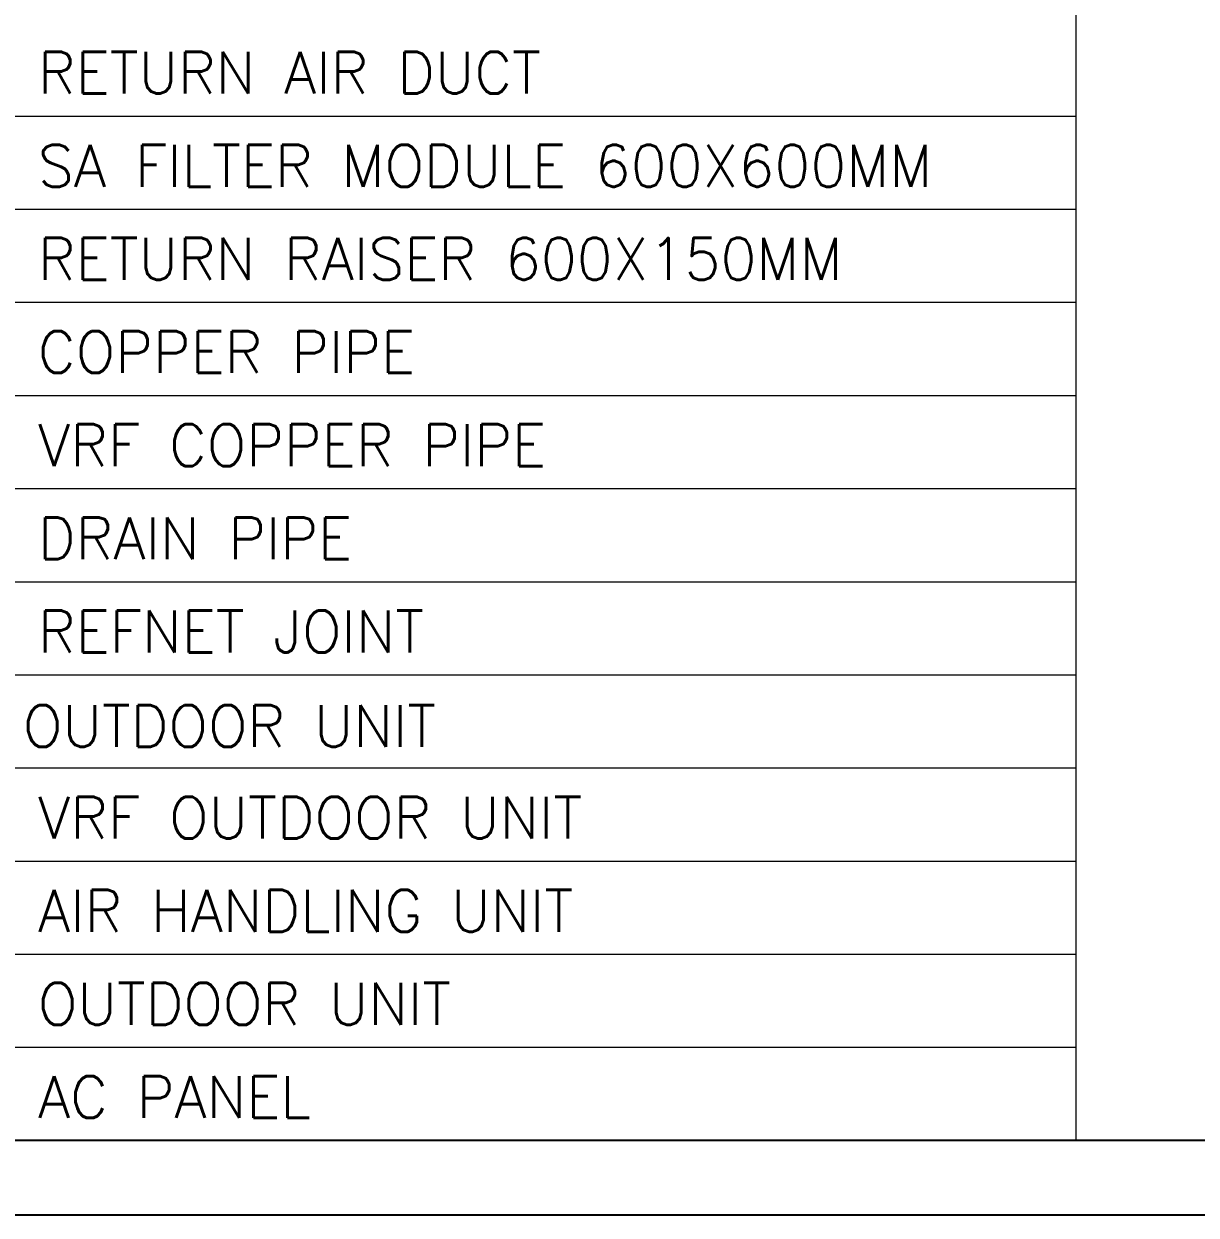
# Model space of a CAD drawing. Extents: x 3550807 to 4078732, y -628171 to -515859.
# Drawn here: x 4052585 to 4056221, y -551399 to -547702 of the extents above; entities that cross this region are included whole.
import ezdxf

# ---------------------------------------------------------------- set-up
doc = ezdxf.new("R2010")
doc.units = 0
doc.header["$LTSCALE"] = 6
doc.header["$MEASUREMENT"] = 0
doc.linetypes.add('ACAD_ISO04W100', pattern=[30, 24, -3, 0, -3])
doc.linetypes.add('CONTINU', pattern=[0])
doc.layers.get('0').update_dxf_attribs({"linetype": 'CONTINUOUS'})
doc.layers.add('axes', color=40, linetype='ACAD_ISO04W100', lineweight=25)
doc.layers.add('ELE-LIGHTING WIRRING', color=7, linetype='CONTINUOUS')
doc.styles.get("Standard").update_dxf_attribs({"font": 'SIMPLEX'})

msp = doc.modelspace()

# ---------------------------------------------------------------- linework, layer by layer
for points in [[(4078732.5, -519387.1), (4078732.5, -551398.5), (4033651.3, -551398.5), (4033651.3, -519387.1)], [(4078500.7, -519618.9), (4078500.7, -551166.7), (4033883.1, -551166.7), (4033883.1, -519618.9)]]:
    msp.add_lwpolyline(points, close=True)
at = {"layer": 'axes', "color": 7, "linetype": 'CONTINU', "lineweight": 0}
for p, q in [((4050887.9, -547987.9), (4055847.5, -547987.9)), ((4050887.9, -548276.9), (4055847.5, -548276.9)), ((4050887.9, -548565.8), (4055847.5, -548565.8)), ((4050887.9, -548854.8), (4055847.5, -548854.8)), ((4050887.9, -549143.8), (4055847.5, -549143.8)), ((4050887.9, -549432.8), (4055847.5, -549432.8)), ((4050887.9, -549721.8), (4055847.5, -549721.8)), ((4050887.9, -550010.8), (4055847.5, -550010.8)), ((4050887.9, -550299.7), (4055847.5, -550299.7)), ((4050887.9, -550588.7), (4055847.5, -550588.7)), ((4050887.9, -550877.7), (4055847.5, -550877.7)), ((4050887.9, -551166.7), (4055847.5, -551166.7))]:
    msp.add_line(p, q, dxfattribs=at)
msp.add_lwpolyline([(4050887.9, -551166.7), (4050887.9, -546365.9), (4055847.5, -546365.9), (4055847.5, -551166.7)], dxfattribs=at)

# ---------------------------------------------------------------- texts
at = {"layer": 'ELE-LIGHTING WIRRING', "color": 7, "linetype": 'CONTINU', "lineweight": 0, "char_height": 130, "width": 3616.807, "attachment_point": 1}
for s, insert in [('{\\C256;RETURN AIR DUCT}', (4052628.2, -547788.2)), ('{\\C256;SA FILTER MODULE 600X600MM }', (4052628.2, -548077.2)), ('{\\C256;RETURN RAISER 600X150MM}', (4052628.2, -548366.1)), ('{\\C256;COPPER PIPE}', (4052628.2, -548655.1)), ('{\\C256;VRF COPPER PIPE}', (4052628.2, -548944.1)), ('{\\C256;DRAIN PIPE}', (4052628.2, -549233.1)), ('{\\C256;REFNET JOINT}', (4052628.2, -549522.1)), ('{\\C256; OUTDOOR UNIT}', (4052492.6, -549815.6)), ('{\\C256;VRF OUTDOOR UNIT}', (4052628.2, -550100)), ('{\\C256;AIR HANDLING UNIT}', (4052628.2, -550389)), ('{\\C256;OUTDOOR UNIT}', (4052628.2, -550678)), ('{\\C256;AC PANEL}', (4052628.2, -550967))]:
    msp.add_mtext(s, dxfattribs=dict(at, insert=insert))

doc.saveas('drawing.dxf')
